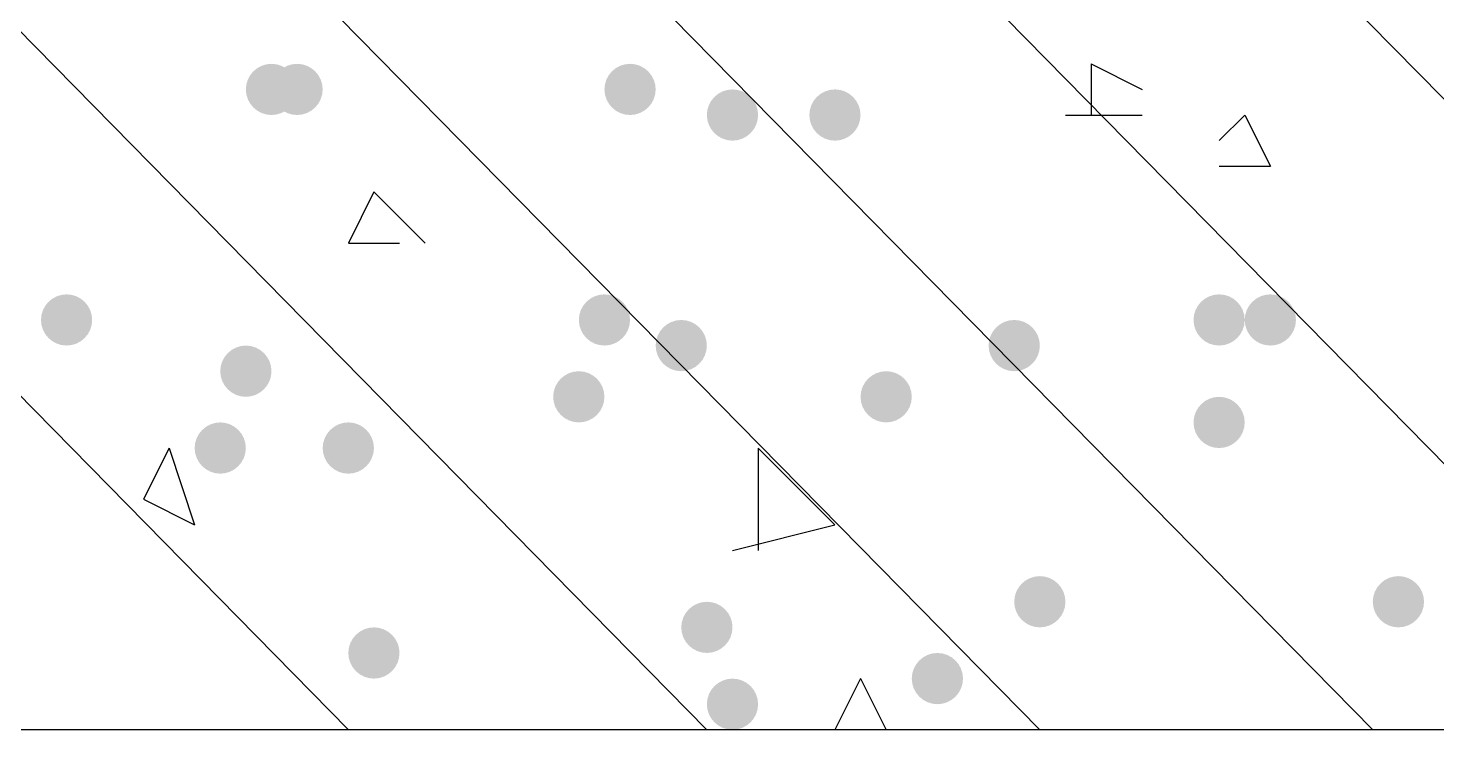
# Model space of a CAD drawing. Header units: inches. Extents: x 11 to 286, y 6 to 196.
# Drawn here: x 90.883 to 93.211, y 51.153 to 52.312 of the extents above; entities that cross this region are included whole.
import ezdxf

# ---------------------------------------------------------------- set-up
doc = ezdxf.new("R2010")
doc.units = ezdxf.units.IN
doc.header["$MEASUREMENT"] = 0
doc.layers.add('PDF_几何图形', color=7, linetype='Continuous')
doc.layers.add('PDF_实体填充', color=7, linetype='Continuous', true_color=0xffffff)

msp = doc.modelspace()

# ---------------------------------------------------------------- hatches: boundary and pattern name
at = {"layer": 'PDF_实体填充', "transparency": 33554559}
h = msp.add_hatch(color=7, dxfattribs=at)
edge = h.paths.add_edge_path(flags=0)
edge.add_spline(control_points=[(91.3271, 52.2111), (91.3271, 52.1878), (91.3081, 52.1688), (91.2848, 52.1688)], knot_values=[0, 0, 0, 0, 1, 1, 1, 1], degree=3, periodic=0)
edge.add_spline(control_points=[(91.2848, 52.1688), (91.2615, 52.1688), (91.2424, 52.1878), (91.2424, 52.2111)], knot_values=[0, 0, 0, 0, 1, 1, 1, 1], degree=3, periodic=0)
edge.add_line((91.2424, 52.2111), (91.2424, 52.2111))
edge.add_spline(control_points=[(91.2424, 52.2111), (91.2424, 52.2344), (91.2615, 52.2534), (91.2848, 52.2534)], knot_values=[0, 0, 0, 0, 1, 1, 1, 1], degree=3, periodic=0)
edge.add_spline(control_points=[(91.2848, 52.2534), (91.3081, 52.2534), (91.3271, 52.2344), (91.3271, 52.2111)], knot_values=[0, 0, 0, 0, 1, 1, 1, 1], degree=3, periodic=0)
edge.add_line((91.3271, 52.2111), (91.3271, 52.2111))
edge.add_line((91.3271, 52.2111), (91.3271, 52.2111))
h = msp.add_hatch(color=7, dxfattribs=at)
edge = h.paths.add_edge_path(flags=0)
edge.add_spline(control_points=[(91.3694, 52.2111), (91.3694, 52.1878), (91.3504, 52.1688), (91.3271, 52.1688)], knot_values=[0, 0, 0, 0, 1, 1, 1, 1], degree=3, periodic=0)
edge.add_spline(control_points=[(91.3271, 52.1688), (91.3038, 52.1688), (91.2848, 52.1878), (91.2848, 52.2111)], knot_values=[0, 0, 0, 0, 1, 1, 1, 1], degree=3, periodic=0)
edge.add_line((91.2848, 52.2111), (91.2848, 52.2111))
edge.add_spline(control_points=[(91.2848, 52.2111), (91.2848, 52.2344), (91.3038, 52.2534), (91.3271, 52.2534)], knot_values=[0, 0, 0, 0, 1, 1, 1, 1], degree=3, periodic=0)
edge.add_spline(control_points=[(91.3271, 52.2534), (91.3504, 52.2534), (91.3694, 52.2344), (91.3694, 52.2111)], knot_values=[0, 0, 0, 0, 1, 1, 1, 1], degree=3, periodic=0)
edge.add_line((91.3694, 52.2111), (91.3694, 52.2111))
edge.add_line((91.3694, 52.2111), (91.3694, 52.2111))
h = msp.add_hatch(color=7, dxfattribs=at)
edge = h.paths.add_edge_path(flags=0)
edge.add_spline(control_points=[(91.9198, 52.2111), (91.9198, 52.1878), (91.9007, 52.1688), (91.8774, 52.1688)], knot_values=[0, 0, 0, 0, 1, 1, 1, 1], degree=3, periodic=0)
edge.add_spline(control_points=[(91.8774, 52.1688), (91.8542, 52.1688), (91.8351, 52.1878), (91.8351, 52.2111)], knot_values=[0, 0, 0, 0, 1, 1, 1, 1], degree=3, periodic=0)
edge.add_line((91.8351, 52.2111), (91.8351, 52.2111))
edge.add_spline(control_points=[(91.8351, 52.2111), (91.8351, 52.2344), (91.8542, 52.2534), (91.8774, 52.2534)], knot_values=[0, 0, 0, 0, 1, 1, 1, 1], degree=3, periodic=0)
edge.add_spline(control_points=[(91.8774, 52.2534), (91.9007, 52.2534), (91.9198, 52.2344), (91.9198, 52.2111)], knot_values=[0, 0, 0, 0, 1, 1, 1, 1], degree=3, periodic=0)
edge.add_line((91.9198, 52.2111), (91.9198, 52.2111))
edge.add_line((91.9198, 52.2111), (91.9198, 52.2111))
h = msp.add_hatch(color=7, dxfattribs=at)
edge = h.paths.add_edge_path(flags=0)
edge.add_spline(control_points=[(92.0891, 52.1688), (92.0891, 52.1455), (92.0701, 52.1264), (92.0468, 52.1264)], knot_values=[0, 0, 0, 0, 1, 1, 1, 1], degree=3, periodic=0)
edge.add_spline(control_points=[(92.0468, 52.1264), (92.0235, 52.1264), (92.0044, 52.1455), (92.0044, 52.1688)], knot_values=[0, 0, 0, 0, 1, 1, 1, 1], degree=3, periodic=0)
edge.add_line((92.0044, 52.1688), (92.0044, 52.1688))
edge.add_spline(control_points=[(92.0044, 52.1688), (92.0044, 52.1921), (92.0235, 52.2111), (92.0468, 52.2111)], knot_values=[0, 0, 0, 0, 1, 1, 1, 1], degree=3, periodic=0)
edge.add_spline(control_points=[(92.0468, 52.2111), (92.0701, 52.2111), (92.0891, 52.1921), (92.0891, 52.1688)], knot_values=[0, 0, 0, 0, 1, 1, 1, 1], degree=3, periodic=0)
edge.add_line((92.0891, 52.1688), (92.0891, 52.1688))
edge.add_line((92.0891, 52.1688), (92.0891, 52.1688))
h = msp.add_hatch(color=7, dxfattribs=at)
edge = h.paths.add_edge_path(flags=0)
edge.add_spline(control_points=[(92.2584, 52.1688), (92.2584, 52.1455), (92.2394, 52.1264), (92.2161, 52.1264)], knot_values=[0, 0, 0, 0, 1, 1, 1, 1], degree=3, periodic=0)
edge.add_spline(control_points=[(92.2161, 52.1264), (92.1928, 52.1264), (92.1738, 52.1455), (92.1738, 52.1688)], knot_values=[0, 0, 0, 0, 1, 1, 1, 1], degree=3, periodic=0)
edge.add_line((92.1738, 52.1688), (92.1738, 52.1688))
edge.add_spline(control_points=[(92.1738, 52.1688), (92.1738, 52.1921), (92.1928, 52.2111), (92.2161, 52.2111)], knot_values=[0, 0, 0, 0, 1, 1, 1, 1], degree=3, periodic=0)
edge.add_spline(control_points=[(92.2161, 52.2111), (92.2394, 52.2111), (92.2584, 52.1921), (92.2584, 52.1688)], knot_values=[0, 0, 0, 0, 1, 1, 1, 1], degree=3, periodic=0)
edge.add_line((92.2584, 52.1688), (92.2584, 52.1688))
edge.add_line((92.2584, 52.1688), (92.2584, 52.1688))
h = msp.add_hatch(color=7, dxfattribs=at)
edge = h.paths.add_edge_path(flags=0)
edge.add_spline(control_points=[(90.9884, 51.8301), (90.9884, 51.8068), (90.9694, 51.7878), (90.9461, 51.7878)], knot_values=[0, 0, 0, 0, 1, 1, 1, 1], degree=3, periodic=0)
edge.add_spline(control_points=[(90.9461, 51.7878), (90.9228, 51.7878), (90.9038, 51.8068), (90.9038, 51.8301)], knot_values=[0, 0, 0, 0, 1, 1, 1, 1], degree=3, periodic=0)
edge.add_line((90.9038, 51.8301), (90.9038, 51.8301))
edge.add_spline(control_points=[(90.9038, 51.8301), (90.9038, 51.8534), (90.9228, 51.8724), (90.9461, 51.8724)], knot_values=[0, 0, 0, 0, 1, 1, 1, 1], degree=3, periodic=0)
edge.add_spline(control_points=[(90.9461, 51.8724), (90.9694, 51.8724), (90.9884, 51.8534), (90.9884, 51.8301)], knot_values=[0, 0, 0, 0, 1, 1, 1, 1], degree=3, periodic=0)
edge.add_line((90.9884, 51.8301), (90.9884, 51.8301))
edge.add_line((90.9884, 51.8301), (90.9884, 51.8301))
h = msp.add_hatch(color=7, dxfattribs=at)
edge = h.paths.add_edge_path(flags=0)
edge.add_spline(control_points=[(91.8774, 51.8301), (91.8774, 51.8068), (91.8584, 51.7878), (91.8351, 51.7878)], knot_values=[0, 0, 0, 0, 1, 1, 1, 1], degree=3, periodic=0)
edge.add_spline(control_points=[(91.8351, 51.7878), (91.8118, 51.7878), (91.7928, 51.8068), (91.7928, 51.8301)], knot_values=[0, 0, 0, 0, 1, 1, 1, 1], degree=3, periodic=0)
edge.add_line((91.7928, 51.8301), (91.7928, 51.8301))
edge.add_spline(control_points=[(91.7928, 51.8301), (91.7928, 51.8534), (91.8118, 51.8724), (91.8351, 51.8724)], knot_values=[0, 0, 0, 0, 1, 1, 1, 1], degree=3, periodic=0)
edge.add_spline(control_points=[(91.8351, 51.8724), (91.8584, 51.8724), (91.8774, 51.8534), (91.8774, 51.8301)], knot_values=[0, 0, 0, 0, 1, 1, 1, 1], degree=3, periodic=0)
edge.add_line((91.8774, 51.8301), (91.8774, 51.8301))
edge.add_line((91.8774, 51.8301), (91.8774, 51.8301))
h = msp.add_hatch(color=7, dxfattribs=at)
edge = h.paths.add_edge_path(flags=0)
edge.add_spline(control_points=[(92.8934, 51.8301), (92.8934, 51.8068), (92.8744, 51.7878), (92.8511, 51.7878)], knot_values=[0, 0, 0, 0, 1, 1, 1, 1], degree=3, periodic=0)
edge.add_spline(control_points=[(92.8511, 51.7878), (92.8278, 51.7878), (92.8088, 51.8068), (92.8088, 51.8301)], knot_values=[0, 0, 0, 0, 1, 1, 1, 1], degree=3, periodic=0)
edge.add_line((92.8088, 51.8301), (92.8088, 51.8301))
edge.add_spline(control_points=[(92.8088, 51.8301), (92.8088, 51.8534), (92.8278, 51.8724), (92.8511, 51.8724)], knot_values=[0, 0, 0, 0, 1, 1, 1, 1], degree=3, periodic=0)
edge.add_spline(control_points=[(92.8511, 51.8724), (92.8744, 51.8724), (92.8934, 51.8534), (92.8934, 51.8301)], knot_values=[0, 0, 0, 0, 1, 1, 1, 1], degree=3, periodic=0)
edge.add_line((92.8934, 51.8301), (92.8934, 51.8301))
edge.add_line((92.8934, 51.8301), (92.8934, 51.8301))
h = msp.add_hatch(color=7, dxfattribs=at)
edge = h.paths.add_edge_path(flags=0)
edge.add_spline(control_points=[(92.9781, 51.8301), (92.9781, 51.8068), (92.9591, 51.7878), (92.9358, 51.7878)], knot_values=[0, 0, 0, 0, 1, 1, 1, 1], degree=3, periodic=0)
edge.add_spline(control_points=[(92.9358, 51.7878), (92.9125, 51.7878), (92.8934, 51.8068), (92.8934, 51.8301)], knot_values=[0, 0, 0, 0, 1, 1, 1, 1], degree=3, periodic=0)
edge.add_line((92.8934, 51.8301), (92.8934, 51.8301))
edge.add_spline(control_points=[(92.8934, 51.8301), (92.8934, 51.8534), (92.9125, 51.8724), (92.9358, 51.8724)], knot_values=[0, 0, 0, 0, 1, 1, 1, 1], degree=3, periodic=0)
edge.add_spline(control_points=[(92.9358, 51.8724), (92.9591, 51.8724), (92.9781, 51.8534), (92.9781, 51.8301)], knot_values=[0, 0, 0, 0, 1, 1, 1, 1], degree=3, periodic=0)
edge.add_line((92.9781, 51.8301), (92.9781, 51.8301))
edge.add_line((92.9781, 51.8301), (92.9781, 51.8301))
h = msp.add_hatch(color=7, dxfattribs=at)
edge = h.paths.add_edge_path(flags=0)
edge.add_spline(control_points=[(92.0044, 51.7878), (92.0044, 51.7645), (91.9854, 51.7454), (91.9621, 51.7454)], knot_values=[0, 0, 0, 0, 1, 1, 1, 1], degree=3, periodic=0)
edge.add_spline(control_points=[(91.9621, 51.7454), (91.9388, 51.7454), (91.9198, 51.7645), (91.9198, 51.7878)], knot_values=[0, 0, 0, 0, 1, 1, 1, 1], degree=3, periodic=0)
edge.add_line((91.9198, 51.7878), (91.9198, 51.7878))
edge.add_spline(control_points=[(91.9198, 51.7878), (91.9198, 51.8111), (91.9388, 51.8301), (91.9621, 51.8301)], knot_values=[0, 0, 0, 0, 1, 1, 1, 1], degree=3, periodic=0)
edge.add_spline(control_points=[(91.9621, 51.8301), (91.9854, 51.8301), (92.0044, 51.8111), (92.0044, 51.7878)], knot_values=[0, 0, 0, 0, 1, 1, 1, 1], degree=3, periodic=0)
edge.add_line((92.0044, 51.7878), (92.0044, 51.7878))
edge.add_line((92.0044, 51.7878), (92.0044, 51.7878))
h = msp.add_hatch(color=7, dxfattribs=at)
edge = h.paths.add_edge_path(flags=0)
edge.add_spline(control_points=[(92.5548, 51.7878), (92.5548, 51.7645), (92.5357, 51.7454), (92.5124, 51.7454)], knot_values=[0, 0, 0, 0, 1, 1, 1, 1], degree=3, periodic=0)
edge.add_spline(control_points=[(92.5124, 51.7454), (92.4892, 51.7454), (92.4701, 51.7645), (92.4701, 51.7878)], knot_values=[0, 0, 0, 0, 1, 1, 1, 1], degree=3, periodic=0)
edge.add_line((92.4701, 51.7878), (92.4701, 51.7878))
edge.add_spline(control_points=[(92.4701, 51.7878), (92.4701, 51.8111), (92.4892, 51.8301), (92.5124, 51.8301)], knot_values=[0, 0, 0, 0, 1, 1, 1, 1], degree=3, periodic=0)
edge.add_spline(control_points=[(92.5124, 51.8301), (92.5357, 51.8301), (92.5548, 51.8111), (92.5548, 51.7878)], knot_values=[0, 0, 0, 0, 1, 1, 1, 1], degree=3, periodic=0)
edge.add_line((92.5548, 51.7878), (92.5548, 51.7878))
edge.add_line((92.5548, 51.7878), (92.5548, 51.7878))
h = msp.add_hatch(color=7, dxfattribs=at)
edge = h.paths.add_edge_path(flags=0)
edge.add_spline(control_points=[(91.2848, 51.7454), (91.2848, 51.7222), (91.2657, 51.7031), (91.2424, 51.7031)], knot_values=[0, 0, 0, 0, 1, 1, 1, 1], degree=3, periodic=0)
edge.add_spline(control_points=[(91.2424, 51.7031), (91.2192, 51.7031), (91.2001, 51.7222), (91.2001, 51.7454)], knot_values=[0, 0, 0, 0, 1, 1, 1, 1], degree=3, periodic=0)
edge.add_line((91.2001, 51.7454), (91.2001, 51.7454))
edge.add_spline(control_points=[(91.2001, 51.7454), (91.2001, 51.7687), (91.2192, 51.7878), (91.2424, 51.7878)], knot_values=[0, 0, 0, 0, 1, 1, 1, 1], degree=3, periodic=0)
edge.add_spline(control_points=[(91.2424, 51.7878), (91.2657, 51.7878), (91.2848, 51.7687), (91.2848, 51.7454)], knot_values=[0, 0, 0, 0, 1, 1, 1, 1], degree=3, periodic=0)
edge.add_line((91.2848, 51.7454), (91.2848, 51.7454))
edge.add_line((91.2848, 51.7454), (91.2848, 51.7454))
h = msp.add_hatch(color=7, dxfattribs=at)
edge = h.paths.add_edge_path(flags=0)
edge.add_spline(control_points=[(91.8351, 51.7031), (91.8351, 51.6798), (91.8161, 51.6608), (91.7928, 51.6608)], knot_values=[0, 0, 0, 0, 1, 1, 1, 1], degree=3, periodic=0)
edge.add_spline(control_points=[(91.7928, 51.6608), (91.7695, 51.6608), (91.7504, 51.6798), (91.7504, 51.7031)], knot_values=[0, 0, 0, 0, 1, 1, 1, 1], degree=3, periodic=0)
edge.add_line((91.7504, 51.7031), (91.7504, 51.7031))
edge.add_spline(control_points=[(91.7504, 51.7031), (91.7504, 51.7264), (91.7695, 51.7454), (91.7928, 51.7454)], knot_values=[0, 0, 0, 0, 1, 1, 1, 1], degree=3, periodic=0)
edge.add_spline(control_points=[(91.7928, 51.7454), (91.8161, 51.7454), (91.8351, 51.7264), (91.8351, 51.7031)], knot_values=[0, 0, 0, 0, 1, 1, 1, 1], degree=3, periodic=0)
edge.add_line((91.8351, 51.7031), (91.8351, 51.7031))
edge.add_line((91.8351, 51.7031), (91.8351, 51.7031))
h = msp.add_hatch(color=7, dxfattribs=at)
edge = h.paths.add_edge_path(flags=0)
edge.add_spline(control_points=[(92.3431, 51.7031), (92.3431, 51.6798), (92.3241, 51.6608), (92.3008, 51.6608)], knot_values=[0, 0, 0, 0, 1, 1, 1, 1], degree=3, periodic=0)
edge.add_spline(control_points=[(92.3008, 51.6608), (92.2775, 51.6608), (92.2584, 51.6798), (92.2584, 51.7031)], knot_values=[0, 0, 0, 0, 1, 1, 1, 1], degree=3, periodic=0)
edge.add_line((92.2584, 51.7031), (92.2584, 51.7031))
edge.add_spline(control_points=[(92.2584, 51.7031), (92.2584, 51.7264), (92.2775, 51.7454), (92.3008, 51.7454)], knot_values=[0, 0, 0, 0, 1, 1, 1, 1], degree=3, periodic=0)
edge.add_spline(control_points=[(92.3008, 51.7454), (92.3241, 51.7454), (92.3431, 51.7264), (92.3431, 51.7031)], knot_values=[0, 0, 0, 0, 1, 1, 1, 1], degree=3, periodic=0)
edge.add_line((92.3431, 51.7031), (92.3431, 51.7031))
edge.add_line((92.3431, 51.7031), (92.3431, 51.7031))
h = msp.add_hatch(color=7, dxfattribs=at)
edge = h.paths.add_edge_path(flags=0)
edge.add_spline(control_points=[(92.8934, 51.6608), (92.8934, 51.6375), (92.8744, 51.6184), (92.8511, 51.6184)], knot_values=[0, 0, 0, 0, 1, 1, 1, 1], degree=3, periodic=0)
edge.add_spline(control_points=[(92.8511, 51.6184), (92.8278, 51.6184), (92.8088, 51.6375), (92.8088, 51.6608)], knot_values=[0, 0, 0, 0, 1, 1, 1, 1], degree=3, periodic=0)
edge.add_line((92.8088, 51.6608), (92.8088, 51.6608))
edge.add_spline(control_points=[(92.8088, 51.6608), (92.8088, 51.6841), (92.8278, 51.7031), (92.8511, 51.7031)], knot_values=[0, 0, 0, 0, 1, 1, 1, 1], degree=3, periodic=0)
edge.add_spline(control_points=[(92.8511, 51.7031), (92.8744, 51.7031), (92.8934, 51.6841), (92.8934, 51.6608)], knot_values=[0, 0, 0, 0, 1, 1, 1, 1], degree=3, periodic=0)
edge.add_line((92.8934, 51.6608), (92.8934, 51.6608))
edge.add_line((92.8934, 51.6608), (92.8934, 51.6608))
h = msp.add_hatch(color=7, dxfattribs=at)
edge = h.paths.add_edge_path(flags=0)
edge.add_spline(control_points=[(91.2424, 51.6184), (91.2424, 51.5952), (91.2234, 51.5761), (91.2001, 51.5761)], knot_values=[0, 0, 0, 0, 1, 1, 1, 1], degree=3, periodic=0)
edge.add_spline(control_points=[(91.2001, 51.5761), (91.1768, 51.5761), (91.1578, 51.5952), (91.1578, 51.6184)], knot_values=[0, 0, 0, 0, 1, 1, 1, 1], degree=3, periodic=0)
edge.add_line((91.1578, 51.6184), (91.1578, 51.6184))
edge.add_spline(control_points=[(91.1578, 51.6184), (91.1578, 51.6417), (91.1768, 51.6608), (91.2001, 51.6608)], knot_values=[0, 0, 0, 0, 1, 1, 1, 1], degree=3, periodic=0)
edge.add_spline(control_points=[(91.2001, 51.6608), (91.2234, 51.6608), (91.2424, 51.6417), (91.2424, 51.6184)], knot_values=[0, 0, 0, 0, 1, 1, 1, 1], degree=3, periodic=0)
edge.add_line((91.2424, 51.6184), (91.2424, 51.6184))
edge.add_line((91.2424, 51.6184), (91.2424, 51.6184))
h = msp.add_hatch(color=7, dxfattribs=at)
edge = h.paths.add_edge_path(flags=0)
edge.add_spline(control_points=[(91.4541, 51.6184), (91.4541, 51.5952), (91.4351, 51.5761), (91.4118, 51.5761)], knot_values=[0, 0, 0, 0, 1, 1, 1, 1], degree=3, periodic=0)
edge.add_spline(control_points=[(91.4118, 51.5761), (91.3885, 51.5761), (91.3694, 51.5952), (91.3694, 51.6184)], knot_values=[0, 0, 0, 0, 1, 1, 1, 1], degree=3, periodic=0)
edge.add_line((91.3694, 51.6184), (91.3694, 51.6184))
edge.add_spline(control_points=[(91.3694, 51.6184), (91.3694, 51.6417), (91.3885, 51.6608), (91.4118, 51.6608)], knot_values=[0, 0, 0, 0, 1, 1, 1, 1], degree=3, periodic=0)
edge.add_spline(control_points=[(91.4118, 51.6608), (91.4351, 51.6608), (91.4541, 51.6417), (91.4541, 51.6184)], knot_values=[0, 0, 0, 0, 1, 1, 1, 1], degree=3, periodic=0)
edge.add_line((91.4541, 51.6184), (91.4541, 51.6184))
edge.add_line((91.4541, 51.6184), (91.4541, 51.6184))
h = msp.add_hatch(color=7, dxfattribs=at)
edge = h.paths.add_edge_path(flags=0)
edge.add_spline(control_points=[(92.5971, 51.3644), (92.5971, 51.3412), (92.5781, 51.3221), (92.5548, 51.3221)], knot_values=[0, 0, 0, 0, 1, 1, 1, 1], degree=3, periodic=0)
edge.add_spline(control_points=[(92.5548, 51.3221), (92.5315, 51.3221), (92.5124, 51.3412), (92.5124, 51.3644)], knot_values=[0, 0, 0, 0, 1, 1, 1, 1], degree=3, periodic=0)
edge.add_line((92.5124, 51.3644), (92.5124, 51.3644))
edge.add_spline(control_points=[(92.5124, 51.3644), (92.5124, 51.3877), (92.5315, 51.4068), (92.5548, 51.4068)], knot_values=[0, 0, 0, 0, 1, 1, 1, 1], degree=3, periodic=0)
edge.add_spline(control_points=[(92.5548, 51.4068), (92.5781, 51.4068), (92.5971, 51.3877), (92.5971, 51.3644)], knot_values=[0, 0, 0, 0, 1, 1, 1, 1], degree=3, periodic=0)
edge.add_line((92.5971, 51.3644), (92.5971, 51.3644))
edge.add_line((92.5971, 51.3644), (92.5971, 51.3644))
h = msp.add_hatch(color=7, dxfattribs=at)
edge = h.paths.add_edge_path(flags=0)
edge.add_spline(control_points=[(93.1898, 51.3644), (93.1898, 51.3412), (93.1707, 51.3221), (93.1474, 51.3221)], knot_values=[0, 0, 0, 0, 1, 1, 1, 1], degree=3, periodic=0)
edge.add_spline(control_points=[(93.1474, 51.3221), (93.1242, 51.3221), (93.1051, 51.3412), (93.1051, 51.3644)], knot_values=[0, 0, 0, 0, 1, 1, 1, 1], degree=3, periodic=0)
edge.add_line((93.1051, 51.3644), (93.1051, 51.3644))
edge.add_spline(control_points=[(93.1051, 51.3644), (93.1051, 51.3877), (93.1242, 51.4068), (93.1474, 51.4068)], knot_values=[0, 0, 0, 0, 1, 1, 1, 1], degree=3, periodic=0)
edge.add_spline(control_points=[(93.1474, 51.4068), (93.1707, 51.4068), (93.1898, 51.3877), (93.1898, 51.3644)], knot_values=[0, 0, 0, 0, 1, 1, 1, 1], degree=3, periodic=0)
edge.add_line((93.1898, 51.3644), (93.1898, 51.3644))
edge.add_line((93.1898, 51.3644), (93.1898, 51.3644))
h = msp.add_hatch(color=7, dxfattribs=at)
edge = h.paths.add_edge_path(flags=0)
edge.add_spline(control_points=[(92.0468, 51.3221), (92.0468, 51.2988), (92.0277, 51.2798), (92.0044, 51.2798)], knot_values=[0, 0, 0, 0, 1, 1, 1, 1], degree=3, periodic=0)
edge.add_spline(control_points=[(92.0044, 51.2798), (91.9812, 51.2798), (91.9621, 51.2988), (91.9621, 51.3221)], knot_values=[0, 0, 0, 0, 1, 1, 1, 1], degree=3, periodic=0)
edge.add_line((91.9621, 51.3221), (91.9621, 51.3221))
edge.add_spline(control_points=[(91.9621, 51.3221), (91.9621, 51.3454), (91.9812, 51.3644), (92.0044, 51.3644)], knot_values=[0, 0, 0, 0, 1, 1, 1, 1], degree=3, periodic=0)
edge.add_spline(control_points=[(92.0044, 51.3644), (92.0277, 51.3644), (92.0468, 51.3454), (92.0468, 51.3221)], knot_values=[0, 0, 0, 0, 1, 1, 1, 1], degree=3, periodic=0)
edge.add_line((92.0468, 51.3221), (92.0468, 51.3221))
edge.add_line((92.0468, 51.3221), (92.0468, 51.3221))
h = msp.add_hatch(color=7, dxfattribs=at)
edge = h.paths.add_edge_path(flags=0)
edge.add_spline(control_points=[(91.4964, 51.2798), (91.4964, 51.2565), (91.4774, 51.2374), (91.4541, 51.2374)], knot_values=[0, 0, 0, 0, 1, 1, 1, 1], degree=3, periodic=0)
edge.add_spline(control_points=[(91.4541, 51.2374), (91.4308, 51.2374), (91.4118, 51.2565), (91.4118, 51.2798)], knot_values=[0, 0, 0, 0, 1, 1, 1, 1], degree=3, periodic=0)
edge.add_line((91.4118, 51.2798), (91.4118, 51.2798))
edge.add_spline(control_points=[(91.4118, 51.2798), (91.4118, 51.3031), (91.4308, 51.3221), (91.4541, 51.3221)], knot_values=[0, 0, 0, 0, 1, 1, 1, 1], degree=3, periodic=0)
edge.add_spline(control_points=[(91.4541, 51.3221), (91.4774, 51.3221), (91.4964, 51.3031), (91.4964, 51.2798)], knot_values=[0, 0, 0, 0, 1, 1, 1, 1], degree=3, periodic=0)
edge.add_line((91.4964, 51.2798), (91.4964, 51.2798))
edge.add_line((91.4964, 51.2798), (91.4964, 51.2798))
h = msp.add_hatch(color=7, dxfattribs=at)
edge = h.paths.add_edge_path(flags=0)
edge.add_spline(control_points=[(92.4278, 51.2374), (92.4278, 51.2142), (92.4087, 51.1951), (92.3854, 51.1951)], knot_values=[0, 0, 0, 0, 1, 1, 1, 1], degree=3, periodic=0)
edge.add_spline(control_points=[(92.3854, 51.1951), (92.3622, 51.1951), (92.3431, 51.2142), (92.3431, 51.2374)], knot_values=[0, 0, 0, 0, 1, 1, 1, 1], degree=3, periodic=0)
edge.add_line((92.3431, 51.2374), (92.3431, 51.2374))
edge.add_spline(control_points=[(92.3431, 51.2374), (92.3431, 51.2607), (92.3622, 51.2798), (92.3854, 51.2798)], knot_values=[0, 0, 0, 0, 1, 1, 1, 1], degree=3, periodic=0)
edge.add_spline(control_points=[(92.3854, 51.2798), (92.4087, 51.2798), (92.4278, 51.2607), (92.4278, 51.2374)], knot_values=[0, 0, 0, 0, 1, 1, 1, 1], degree=3, periodic=0)
edge.add_line((92.4278, 51.2374), (92.4278, 51.2374))
edge.add_line((92.4278, 51.2374), (92.4278, 51.2374))
h = msp.add_hatch(color=7, dxfattribs=at)
edge = h.paths.add_edge_path(flags=0)
edge.add_spline(control_points=[(92.0891, 51.1951), (92.0891, 51.1718), (92.0701, 51.1528), (92.0468, 51.1528)], knot_values=[0, 0, 0, 0, 1, 1, 1, 1], degree=3, periodic=0)
edge.add_spline(control_points=[(92.0468, 51.1528), (92.0235, 51.1528), (92.0044, 51.1718), (92.0044, 51.1951)], knot_values=[0, 0, 0, 0, 1, 1, 1, 1], degree=3, periodic=0)
edge.add_line((92.0044, 51.1951), (92.0044, 51.1951))
edge.add_spline(control_points=[(92.0044, 51.1951), (92.0044, 51.2184), (92.0235, 51.2374), (92.0468, 51.2374)], knot_values=[0, 0, 0, 0, 1, 1, 1, 1], degree=3, periodic=0)
edge.add_spline(control_points=[(92.0468, 51.2374), (92.0701, 51.2374), (92.0891, 51.2184), (92.0891, 51.1951)], knot_values=[0, 0, 0, 0, 1, 1, 1, 1], degree=3, periodic=0)
edge.add_line((92.0891, 51.1951), (92.0891, 51.1951))
edge.add_line((92.0891, 51.1951), (92.0891, 51.1951))

# ---------------------------------------------------------------- linework, layer by layer
at = {"layer": 'PDF_几何图形'}
for p, q in [((88.8718, 53.7351), (91.4118, 51.1528)), ((89.4644, 53.7351), (92.0044, 51.1528)), ((90.0148, 53.7351), (92.5548, 51.1528)), ((90.5651, 53.7351), (93.1051, 51.1528)), ((91.1154, 53.7351), (93.6554, 51.1528)), ((91.7081, 53.7351), (94.2481, 51.1528)), ((92.6394, 52.2534), (92.7241, 52.2111)), ((92.6394, 52.2534), (92.6394, 52.1688)), ((92.5971, 52.1688), (92.7241, 52.1688)), ((92.8934, 52.1688), (92.8511, 52.1264)), ((92.8934, 52.1688), (92.9358, 52.0841)), ((92.8511, 52.0841), (92.9358, 52.0841)), ((91.4541, 52.0418), (91.4118, 51.9571)), ((91.4541, 52.0418), (91.5388, 51.9571)), ((91.4118, 51.9571), (91.4964, 51.9571)), ((91.1154, 51.6184), (91.0731, 51.5338)), ((91.1154, 51.6184), (91.1578, 51.4914)), ((92.0891, 51.6184), (92.2161, 51.4914)), ((92.0891, 51.6184), (92.0891, 51.4491)), ((91.0731, 51.5338), (91.1578, 51.4914)), ((92.0468, 51.4491), (92.2161, 51.4914)), ((92.2584, 51.2374), (92.2161, 51.1528)), ((92.2584, 51.2374), (92.3008, 51.1528)), ((176.9251, 51.1528), (70.4568, 51.1528))]:
    msp.add_line(p, q, dxfattribs=at)

doc.saveas('drawing.dxf')
